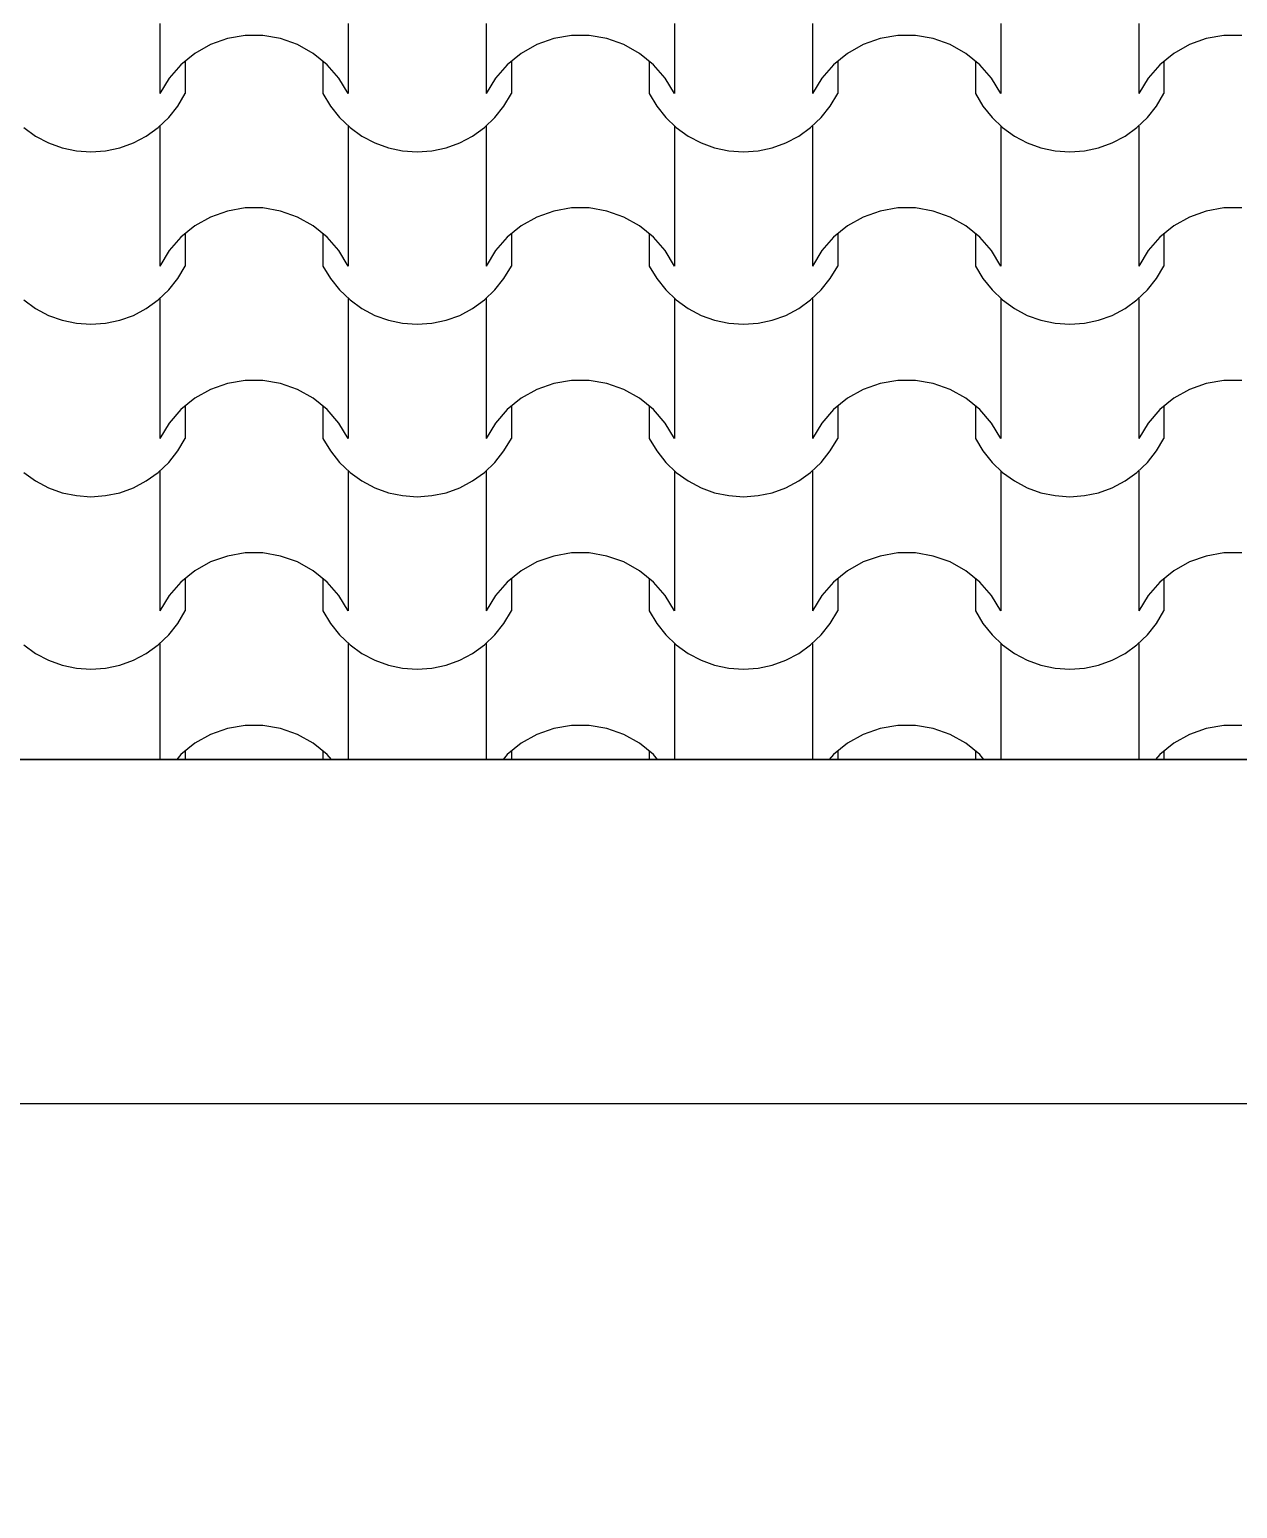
# Model space of a CAD drawing. Header units: millimetres. Extents: x 318905 to 439572, y -5133 to 105868.
# Drawn here: x 396369 to 397422, y 5170 to 6459 of the extents above; entities that cross this region are included whole.
import ezdxf

# ---------------------------------------------------------------- set-up
doc = ezdxf.new("R2010")
doc.units = ezdxf.units.MM
doc.header["$MEASUREMENT"] = 0
for name, color, linetype, lineweight in [('0_Stylo_No__98', 154, 'Continuous', 0), ('2D -  Dessin général_Stylo_No__1', 7, 'Continuous', 5), ('OMBRES_Stylo_No__1', 7, 'Continuous', 5)]:
    doc.layers.add(name, color=color, linetype=linetype, lineweight=lineweight)
doc.layers.add('OMBRES_Stylo_No__82', color=7, linetype='Continuous', lineweight=13, true_color=0xaaaaaa)
doc.styles.add('STYLE_GENERE_3', font='')
doc.styles.get('STYLE_GENERE_3').set_extended_font_data('Arial')
doc.dimstyles.new('STYLE_GENERE__1', dxfattribs={"dimtxt": 200, "dimasz": 142.5, "dimexe": 0.18, "dimexo": 500, "dimgap": 0.09, "dimtad": 0, "dimtih": 1, "dimtoh": 1, "dimlfac": 0.001, "dimzin": 0, "dimdsep": 46, "dimtxsty": 'STYLE_GENERE_3', "dimblk": 'ARROWHEAD_6', "dimblk1": 'ARROWHEAD_6', "dimblk2": 'ARROWHEAD_6', "dimcen": 0.09, "dimclrd": 154, "dimclre": 154, "dimclrt": 154, "dimazin": 0, "dimtfac": 1, "dimtdec": 4, "dimtmove": 0, "dimatfit": 3, "dimfxl": 0, "dimtolj": 1, "dimtzin": 0, "dimarcsym": 0})

# ---------------------------------------------------------------- blocks, each defined once
blk = doc.blocks.new('*X111')
at = {"layer": 'OMBRES_Stylo_No__82', "linetype": 'Continuous'}
for p, q in [((396483, 6464.5), (396483, 6403.5)), ((396647.2, 6464.5), (396647.2, 6403.5)), ((396767.5, 6464.5), (396767.5, 6403.5)), ((396931.7, 6464.5), (396931.7, 6403.5)), ((397052, 6464.5), (397052, 6403.5)), ((397216.2, 6464.5), (397216.2, 6403.5)), ((397336.4, 6464.5), (397336.4, 6403.5)), ((396527.2, 6446.1), (396513.5, 6438.5)), ((396541.9, 6451.3), (396527.2, 6446.1)), ((396557.3, 6454), (396541.9, 6451.3)), ((396565.1, 6454), (396557.3, 6454)), ((396572.9, 6454), (396565.1, 6454)), ((396588.3, 6451.3), (396572.9, 6454)), ((396603.1, 6446.1), (396588.3, 6451.3)), ((396616.7, 6438.5), (396603.1, 6446.1)), ((396811.7, 6446.1), (396798, 6438.5)), ((396826.4, 6451.3), (396811.7, 6446.1)), ((396841.8, 6454), (396826.4, 6451.3)), ((396849.6, 6454), (396841.8, 6454)), ((396857.4, 6454), (396849.6, 6454)), ((396872.8, 6451.3), (396857.4, 6454)), ((396887.5, 6446.1), (396872.8, 6451.3)), ((396901.2, 6438.5), (396887.5, 6446.1)), ((397096.1, 6446.1), (397082.5, 6438.5)), ((397110.9, 6451.3), (397096.1, 6446.1)), ((397126.3, 6454), (397110.9, 6451.3)), ((397134.1, 6454), (397126.3, 6454)), ((397141.9, 6454), (397134.1, 6454)), ((397157.3, 6451.3), (397141.9, 6454)), ((397172, 6446.1), (397157.3, 6451.3)), ((397185.7, 6438.5), (397172, 6446.1)), ((397380.6, 6446.1), (397367, 6438.5)), ((397395.3, 6451.3), (397380.6, 6446.1)), ((397410.7, 6454), (397395.3, 6451.3)), ((397418.6, 6454), (397410.7, 6454)), ((397426.4, 6454), (397418.6, 6454)), ((396513.5, 6438.5), (396501.4, 6428.6)), ((396628.8, 6428.6), (396616.7, 6438.5)), ((396798, 6438.5), (396785.9, 6428.6)), ((396913.3, 6428.6), (396901.2, 6438.5)), ((397082.5, 6438.5), (397070.4, 6428.6)), ((397197.8, 6428.6), (397185.7, 6438.5)), ((397367, 6438.5), (397354.9, 6428.6)), ((396501.4, 6428.6), (396491.1, 6416.8)), ((396505, 6431.5), (396505, 6403.5)), ((396625.2, 6431.5), (396625.2, 6403.5)), ((396639.1, 6416.8), (396628.8, 6428.6)), ((396785.9, 6428.6), (396775.6, 6416.8)), ((396789.5, 6431.5), (396789.5, 6403.5)), ((396909.7, 6431.5), (396909.7, 6403.5)), ((396923.6, 6416.8), (396913.3, 6428.6)), ((397070.4, 6428.6), (397060.1, 6416.8)), ((397074, 6431.5), (397074, 6403.5)), ((397194.2, 6431.5), (397194.2, 6403.5)), ((397208.1, 6416.8), (397197.8, 6428.6)), ((397354.9, 6428.6), (397344.6, 6416.8)), ((397358.4, 6431.5), (397358.4, 6403.5)), ((396491.1, 6416.8), (396483, 6403.5)), ((396647.2, 6403.5), (396639.1, 6416.8)), ((396775.6, 6416.8), (396767.5, 6403.5)), ((396931.7, 6403.5), (396923.6, 6416.8)), ((397060.1, 6416.8), (397052, 6403.5)), ((397216.2, 6403.5), (397208.1, 6416.8)), ((397344.6, 6416.8), (397336.4, 6403.5)), ((396498.6, 6392.5), (396505, 6403.5)), ((396625.2, 6403.5), (396631.7, 6392.5)), ((396783, 6392.5), (396789.5, 6403.5)), ((396909.7, 6403.5), (396916.2, 6392.5)), ((397067.5, 6392.5), (397074, 6403.5)), ((397194.2, 6403.5), (397200.6, 6392.5)), ((397352, 6392.5), (397358.4, 6403.5)), ((396481.5, 6373.8), (396490.7, 6382.6)), ((396490.7, 6382.6), (396498.6, 6392.5)), ((396631.7, 6392.5), (396639.6, 6382.6)), ((396639.6, 6382.6), (396648.8, 6373.8)), ((396766, 6373.8), (396775.2, 6382.6)), ((396775.2, 6382.6), (396783, 6392.5)), ((396916.2, 6392.5), (396924, 6382.6)), ((396924, 6382.6), (396933.2, 6373.8)), ((397050.4, 6373.8), (397059.6, 6382.6)), ((397059.6, 6382.6), (397067.5, 6392.5)), ((397200.6, 6392.5), (397208.5, 6382.6)), ((397208.5, 6382.6), (397217.7, 6373.8)), ((397334.9, 6373.8), (397344.1, 6382.6)), ((397344.1, 6382.6), (397352, 6392.5)), ((396364.3, 6373.8), (396374.6, 6366.4)), ((396471.2, 6366.4), (396481.5, 6373.8)), ((396483, 6375.1), (396483, 6314.1)), ((396647.2, 6375.1), (396647.2, 6314.1)), ((396648.8, 6373.8), (396659.1, 6366.4)), ((396755.7, 6366.4), (396766, 6373.8)), ((396767.5, 6375.1), (396767.5, 6314.1)), ((396931.7, 6375.1), (396931.7, 6314.1)), ((396933.2, 6373.8), (396943.5, 6366.4)), ((397040.1, 6366.4), (397050.4, 6373.8)), ((397052, 6375.1), (397052, 6314.1)), ((397216.2, 6375.1), (397216.2, 6314.1)), ((397217.7, 6373.8), (397228, 6366.4)), ((397324.6, 6366.4), (397334.9, 6373.8)), ((397336.4, 6375.1), (397336.4, 6314.1)), ((396374.6, 6366.4), (396385.8, 6360.5)), ((396385.8, 6360.5), (396397.8, 6356.1)), ((396397.8, 6356.1), (396410.2, 6353.5)), ((396435.6, 6353.5), (396448, 6356.1)), ((396448, 6356.1), (396459.9, 6360.5)), ((396459.9, 6360.5), (396471.2, 6366.4)), ((396659.1, 6366.4), (396670.3, 6360.5)), ((396670.3, 6360.5), (396682.3, 6356.1)), ((396682.3, 6356.1), (396694.7, 6353.5)), ((396720, 6353.5), (396732.5, 6356.1)), ((396732.5, 6356.1), (396744.4, 6360.5)), ((396744.4, 6360.5), (396755.7, 6366.4)), ((396943.5, 6366.4), (396954.8, 6360.5)), ((396954.8, 6360.5), (396966.7, 6356.1)), ((396966.7, 6356.1), (396979.2, 6353.5)), ((397004.5, 6353.5), (397016.9, 6356.1)), ((397016.9, 6356.1), (397028.9, 6360.5)), ((397028.9, 6360.5), (397040.1, 6366.4)), ((397228, 6366.4), (397239.3, 6360.5)), ((397239.3, 6360.5), (397251.2, 6356.1)), ((397251.2, 6356.1), (397263.6, 6353.5)), ((397289, 6353.5), (397301.4, 6356.1)), ((397301.4, 6356.1), (397313.4, 6360.5)), ((397313.4, 6360.5), (397324.6, 6366.4)), ((396410.2, 6353.5), (396422.9, 6352.6)), ((396422.9, 6352.6), (396435.6, 6353.5)), ((396694.7, 6353.5), (396707.4, 6352.6)), ((396707.4, 6352.6), (396720, 6353.5)), ((396979.2, 6353.5), (396991.8, 6352.6)), ((396991.8, 6352.6), (397004.5, 6353.5)), ((397263.6, 6353.5), (397276.3, 6352.6)), ((397276.3, 6352.6), (397289, 6353.5)), ((396483, 6314.1), (396483, 6253.1)), ((396647.2, 6314.1), (396647.2, 6253.1)), ((396767.5, 6314.1), (396767.5, 6253.1)), ((396931.7, 6314.1), (396931.7, 6253.1)), ((397052, 6314.1), (397052, 6253.1)), ((397216.2, 6314.1), (397216.2, 6253.1)), ((397336.4, 6314.1), (397336.4, 6253.1)), ((396527.2, 6295.8), (396513.5, 6288.1)), ((396541.9, 6301), (396527.2, 6295.8)), ((396557.3, 6303.7), (396541.9, 6301)), ((396565.1, 6303.7), (396557.3, 6303.7)), ((396572.9, 6303.7), (396565.1, 6303.7)), ((396588.3, 6301), (396572.9, 6303.7)), ((396603.1, 6295.8), (396588.3, 6301)), ((396616.7, 6288.1), (396603.1, 6295.8)), ((396811.7, 6295.8), (396798, 6288.1)), ((396826.4, 6301), (396811.7, 6295.8)), ((396841.8, 6303.7), (396826.4, 6301)), ((396849.6, 6303.7), (396841.8, 6303.7)), ((396857.4, 6303.7), (396849.6, 6303.7)), ((396872.8, 6301), (396857.4, 6303.7)), ((396887.5, 6295.8), (396872.8, 6301)), ((396901.2, 6288.1), (396887.5, 6295.8)), ((397096.1, 6295.8), (397082.5, 6288.1)), ((397110.9, 6301), (397096.1, 6295.8)), ((397126.3, 6303.7), (397110.9, 6301)), ((397134.1, 6303.7), (397126.3, 6303.7)), ((397141.9, 6303.7), (397134.1, 6303.7)), ((397157.3, 6301), (397141.9, 6303.7)), ((397172, 6295.8), (397157.3, 6301)), ((397185.7, 6288.1), (397172, 6295.8)), ((397380.6, 6295.8), (397367, 6288.1)), ((397395.3, 6301), (397380.6, 6295.8)), ((397410.7, 6303.7), (397395.3, 6301)), ((397418.6, 6303.7), (397410.7, 6303.7)), ((397426.4, 6303.7), (397418.6, 6303.7)), ((396513.5, 6288.1), (396501.4, 6278.3)), ((396505, 6281.2), (396505, 6253.1)), ((396628.8, 6278.3), (396616.7, 6288.1)), ((396625.2, 6281.2), (396625.2, 6253.1)), ((396798, 6288.1), (396785.9, 6278.3)), ((396789.5, 6281.2), (396789.5, 6253.1)), ((396913.3, 6278.3), (396901.2, 6288.1)), ((396909.7, 6281.2), (396909.7, 6253.1)), ((397082.5, 6288.1), (397070.4, 6278.3)), ((397074, 6281.2), (397074, 6253.1)), ((397197.8, 6278.3), (397185.7, 6288.1)), ((397194.2, 6281.2), (397194.2, 6253.1)), ((397367, 6288.1), (397354.9, 6278.3)), ((397358.4, 6281.2), (397358.4, 6253.1)), ((396491.1, 6266.5), (396483, 6253.1)), ((396501.4, 6278.3), (396491.1, 6266.5)), ((396639.1, 6266.5), (396628.8, 6278.3)), ((396647.2, 6253.1), (396639.1, 6266.5)), ((396775.6, 6266.5), (396767.5, 6253.1)), ((396785.9, 6278.3), (396775.6, 6266.5)), ((396923.6, 6266.5), (396913.3, 6278.3)), ((396931.7, 6253.1), (396923.6, 6266.5)), ((397060.1, 6266.5), (397052, 6253.1)), ((397070.4, 6278.3), (397060.1, 6266.5)), ((397208.1, 6266.5), (397197.8, 6278.3)), ((397216.2, 6253.1), (397208.1, 6266.5)), ((397344.6, 6266.5), (397336.4, 6253.1)), ((397354.9, 6278.3), (397344.6, 6266.5)), ((396498.6, 6242.2), (396505, 6253.1)), ((396625.2, 6253.1), (396631.7, 6242.2)), ((396783, 6242.2), (396789.5, 6253.1)), ((396909.7, 6253.1), (396916.2, 6242.2)), ((397067.5, 6242.2), (397074, 6253.1)), ((397194.2, 6253.1), (397200.6, 6242.2)), ((397352, 6242.2), (397358.4, 6253.1)), ((396490.7, 6232.2), (396498.6, 6242.2)), ((396631.7, 6242.2), (396639.6, 6232.2)), ((396775.2, 6232.2), (396783, 6242.2)), ((396916.2, 6242.2), (396924, 6232.2)), ((397059.6, 6232.2), (397067.5, 6242.2)), ((397200.6, 6242.2), (397208.5, 6232.2)), ((397344.1, 6232.2), (397352, 6242.2)), ((396481.5, 6223.5), (396490.7, 6232.2)), ((396639.6, 6232.2), (396648.8, 6223.5)), ((396766, 6223.5), (396775.2, 6232.2)), ((396924, 6232.2), (396933.2, 6223.5)), ((397050.4, 6223.5), (397059.6, 6232.2)), ((397208.5, 6232.2), (397217.7, 6223.5)), ((397334.9, 6223.5), (397344.1, 6232.2)), ((396364.3, 6223.5), (396374.6, 6216)), ((396374.6, 6216), (396385.8, 6210.1)), ((396459.9, 6210.1), (396471.2, 6216)), ((396471.2, 6216), (396481.5, 6223.5)), ((396483, 6224.7), (396483, 6163.8)), ((396647.2, 6224.7), (396647.2, 6163.8)), ((396648.8, 6223.5), (396659.1, 6216)), ((396659.1, 6216), (396670.3, 6210.1)), ((396744.4, 6210.1), (396755.7, 6216)), ((396755.7, 6216), (396766, 6223.5)), ((396767.5, 6224.7), (396767.5, 6163.8)), ((396931.7, 6224.7), (396931.7, 6163.8)), ((396933.2, 6223.5), (396943.5, 6216)), ((396943.5, 6216), (396954.8, 6210.1)), ((397028.9, 6210.1), (397040.1, 6216)), ((397040.1, 6216), (397050.4, 6223.5)), ((397052, 6224.7), (397052, 6163.8)), ((397216.2, 6224.7), (397216.2, 6163.8)), ((397217.7, 6223.5), (397228, 6216)), ((397228, 6216), (397239.3, 6210.1)), ((397313.4, 6210.1), (397324.6, 6216)), ((397324.6, 6216), (397334.9, 6223.5)), ((397336.4, 6224.7), (397336.4, 6163.8)), ((396385.8, 6210.1), (396397.8, 6205.8)), ((396397.8, 6205.8), (396410.2, 6203.2)), ((396410.2, 6203.2), (396422.9, 6202.3)), ((396422.9, 6202.3), (396435.6, 6203.2)), ((396435.6, 6203.2), (396448, 6205.8)), ((396448, 6205.8), (396459.9, 6210.1)), ((396670.3, 6210.1), (396682.3, 6205.8)), ((396682.3, 6205.8), (396694.7, 6203.2)), ((396694.7, 6203.2), (396707.4, 6202.3)), ((396707.4, 6202.3), (396720, 6203.2)), ((396720, 6203.2), (396732.5, 6205.8)), ((396732.5, 6205.8), (396744.4, 6210.1)), ((396954.8, 6210.1), (396966.7, 6205.8)), ((396966.7, 6205.8), (396979.2, 6203.2)), ((396979.2, 6203.2), (396991.8, 6202.3)), ((396991.8, 6202.3), (397004.5, 6203.2)), ((397004.5, 6203.2), (397016.9, 6205.8)), ((397016.9, 6205.8), (397028.9, 6210.1)), ((397239.3, 6210.1), (397251.2, 6205.8)), ((397251.2, 6205.8), (397263.6, 6203.2)), ((397263.6, 6203.2), (397276.3, 6202.3)), ((397276.3, 6202.3), (397289, 6203.2)), ((397289, 6203.2), (397301.4, 6205.8)), ((397301.4, 6205.8), (397313.4, 6210.1)), ((396483, 6163.8), (396483, 6102.8)), ((396647.2, 6163.8), (396647.2, 6102.8)), ((396767.5, 6163.8), (396767.5, 6102.8)), ((396931.7, 6163.8), (396931.7, 6102.8)), ((397052, 6163.8), (397052, 6102.8)), ((397216.2, 6163.8), (397216.2, 6102.8)), ((397336.4, 6163.8), (397336.4, 6102.8)), ((396541.9, 6150.7), (396527.2, 6145.4)), ((396557.3, 6153.3), (396541.9, 6150.7)), ((396565.1, 6153.3), (396557.3, 6153.3)), ((396572.9, 6153.3), (396565.1, 6153.3)), ((396588.3, 6150.7), (396572.9, 6153.3)), ((396603.1, 6145.4), (396588.3, 6150.7)), ((396826.4, 6150.7), (396811.7, 6145.4)), ((396841.8, 6153.3), (396826.4, 6150.7)), ((396849.6, 6153.3), (396841.8, 6153.3)), ((396857.4, 6153.3), (396849.6, 6153.3)), ((396872.8, 6150.7), (396857.4, 6153.3)), ((396887.5, 6145.4), (396872.8, 6150.7)), ((397110.9, 6150.7), (397096.1, 6145.4)), ((397126.3, 6153.3), (397110.9, 6150.7)), ((397134.1, 6153.3), (397126.3, 6153.3)), ((397141.9, 6153.3), (397134.1, 6153.3)), ((397157.3, 6150.7), (397141.9, 6153.3)), ((397172, 6145.4), (397157.3, 6150.7)), ((397395.3, 6150.7), (397380.6, 6145.4)), ((397410.7, 6153.3), (397395.3, 6150.7)), ((397418.6, 6153.3), (397410.7, 6153.3)), ((397426.4, 6153.3), (397418.6, 6153.3)), ((396513.5, 6137.8), (396501.4, 6127.9)), ((396527.2, 6145.4), (396513.5, 6137.8)), ((396616.7, 6137.8), (396603.1, 6145.4)), ((396628.8, 6127.9), (396616.7, 6137.8)), ((396798, 6137.8), (396785.9, 6127.9)), ((396811.7, 6145.4), (396798, 6137.8)), ((396901.2, 6137.8), (396887.5, 6145.4)), ((396913.3, 6127.9), (396901.2, 6137.8)), ((397082.5, 6137.8), (397070.4, 6127.9)), ((397096.1, 6145.4), (397082.5, 6137.8)), ((397185.7, 6137.8), (397172, 6145.4)), ((397197.8, 6127.9), (397185.7, 6137.8)), ((397367, 6137.8), (397354.9, 6127.9)), ((397380.6, 6145.4), (397367, 6137.8)), ((396501.4, 6127.9), (396491.1, 6116.2)), ((396505, 6130.8), (396505, 6102.8)), ((396625.2, 6130.8), (396625.2, 6102.8)), ((396639.1, 6116.2), (396628.8, 6127.9)), ((396785.9, 6127.9), (396775.6, 6116.2)), ((396789.5, 6130.8), (396789.5, 6102.8)), ((396909.7, 6130.8), (396909.7, 6102.8)), ((396923.6, 6116.2), (396913.3, 6127.9)), ((397070.4, 6127.9), (397060.1, 6116.2)), ((397074, 6130.8), (397074, 6102.8)), ((397194.2, 6130.8), (397194.2, 6102.8)), ((397208.1, 6116.2), (397197.8, 6127.9)), ((397354.9, 6127.9), (397344.6, 6116.2)), ((397358.4, 6130.8), (397358.4, 6102.8)), ((396491.1, 6116.2), (396483, 6102.8)), ((396647.2, 6102.8), (396639.1, 6116.2)), ((396775.6, 6116.2), (396767.5, 6102.8)), ((396931.7, 6102.8), (396923.6, 6116.2)), ((397060.1, 6116.2), (397052, 6102.8)), ((397216.2, 6102.8), (397208.1, 6116.2)), ((397344.6, 6116.2), (397336.4, 6102.8)), ((396498.6, 6091.9), (396505, 6102.8)), ((396625.2, 6102.8), (396631.7, 6091.9)), ((396783, 6091.9), (396789.5, 6102.8)), ((396909.7, 6102.8), (396916.2, 6091.9)), ((397067.5, 6091.9), (397074, 6102.8)), ((397194.2, 6102.8), (397200.6, 6091.9)), ((397352, 6091.9), (397358.4, 6102.8)), ((396490.7, 6081.9), (396498.6, 6091.9)), ((396631.7, 6091.9), (396639.6, 6081.9)), ((396775.2, 6081.9), (396783, 6091.9)), ((396916.2, 6091.9), (396924, 6081.9)), ((397059.6, 6081.9), (397067.5, 6091.9)), ((397200.6, 6091.9), (397208.5, 6081.9)), ((397344.1, 6081.9), (397352, 6091.9)), ((396364.3, 6073.1), (396374.6, 6065.7)), ((396471.2, 6065.7), (396481.5, 6073.1)), ((396481.5, 6073.1), (396490.7, 6081.9)), ((396483, 6074.4), (396483, 6013.4)), ((396639.6, 6081.9), (396648.8, 6073.1)), ((396647.2, 6074.4), (396647.2, 6013.4)), ((396648.8, 6073.1), (396659.1, 6065.7)), ((396755.7, 6065.7), (396766, 6073.1)), ((396766, 6073.1), (396775.2, 6081.9)), ((396767.5, 6074.4), (396767.5, 6013.4)), ((396924, 6081.9), (396933.2, 6073.1)), ((396931.7, 6074.4), (396931.7, 6013.4)), ((396933.2, 6073.1), (396943.5, 6065.7)), ((397040.1, 6065.7), (397050.4, 6073.1)), ((397050.4, 6073.1), (397059.6, 6081.9)), ((397052, 6074.4), (397052, 6013.4)), ((397208.5, 6081.9), (397217.7, 6073.1)), ((397216.2, 6074.4), (397216.2, 6013.4)), ((397217.7, 6073.1), (397228, 6065.7)), ((397324.6, 6065.7), (397334.9, 6073.1)), ((397334.9, 6073.1), (397344.1, 6081.9)), ((397336.4, 6074.4), (397336.4, 6013.4)), ((396374.6, 6065.7), (396385.8, 6059.8)), ((396385.8, 6059.8), (396397.8, 6055.5)), ((396448, 6055.5), (396459.9, 6059.8)), ((396459.9, 6059.8), (396471.2, 6065.7)), ((396659.1, 6065.7), (396670.3, 6059.8)), ((396670.3, 6059.8), (396682.3, 6055.5)), ((396732.5, 6055.5), (396744.4, 6059.8)), ((396744.4, 6059.8), (396755.7, 6065.7)), ((396943.5, 6065.7), (396954.8, 6059.8)), ((396954.8, 6059.8), (396966.7, 6055.5)), ((397016.9, 6055.5), (397028.9, 6059.8)), ((397028.9, 6059.8), (397040.1, 6065.7)), ((397228, 6065.7), (397239.3, 6059.8)), ((397239.3, 6059.8), (397251.2, 6055.5)), ((397301.4, 6055.5), (397313.4, 6059.8)), ((397313.4, 6059.8), (397324.6, 6065.7)), ((396397.8, 6055.5), (396410.2, 6052.9)), ((396410.2, 6052.9), (396422.9, 6052)), ((396422.9, 6052), (396435.6, 6052.9)), ((396435.6, 6052.9), (396448, 6055.5)), ((396682.3, 6055.5), (396694.7, 6052.9)), ((396694.7, 6052.9), (396707.4, 6052)), ((396707.4, 6052), (396720, 6052.9)), ((396720, 6052.9), (396732.5, 6055.5)), ((396966.7, 6055.5), (396979.2, 6052.9)), ((396979.2, 6052.9), (396991.8, 6052)), ((396991.8, 6052), (397004.5, 6052.9)), ((397004.5, 6052.9), (397016.9, 6055.5)), ((397251.2, 6055.5), (397263.6, 6052.9)), ((397263.6, 6052.9), (397276.3, 6052)), ((397276.3, 6052), (397289, 6052.9)), ((397289, 6052.9), (397301.4, 6055.5)), ((396483, 6013.4), (396483, 5952.5)), ((396647.2, 6013.4), (396647.2, 5952.5)), ((396767.5, 6013.4), (396767.5, 5952.5)), ((396931.7, 6013.4), (396931.7, 5952.5)), ((397052, 6013.4), (397052, 5952.5)), ((397216.2, 6013.4), (397216.2, 5952.5)), ((397336.4, 6013.4), (397336.4, 5952.5)), ((396527.2, 5995.1), (396513.5, 5987.4)), ((396541.9, 6000.3), (396527.2, 5995.1)), ((396557.3, 6003), (396541.9, 6000.3)), ((396565.1, 6003), (396557.3, 6003)), ((396572.9, 6003), (396565.1, 6003)), ((396588.3, 6000.3), (396572.9, 6003)), ((396603.1, 5995.1), (396588.3, 6000.3)), ((396616.7, 5987.4), (396603.1, 5995.1)), ((396811.7, 5995.1), (396798, 5987.4)), ((396826.4, 6000.3), (396811.7, 5995.1)), ((396841.8, 6003), (396826.4, 6000.3)), ((396849.6, 6003), (396841.8, 6003)), ((396857.4, 6003), (396849.6, 6003)), ((396872.8, 6000.3), (396857.4, 6003)), ((396887.5, 5995.1), (396872.8, 6000.3)), ((396901.2, 5987.4), (396887.5, 5995.1)), ((397096.1, 5995.1), (397082.5, 5987.4)), ((397110.9, 6000.3), (397096.1, 5995.1)), ((397126.3, 6003), (397110.9, 6000.3)), ((397134.1, 6003), (397126.3, 6003)), ((397141.9, 6003), (397134.1, 6003)), ((397157.3, 6000.3), (397141.9, 6003)), ((397172, 5995.1), (397157.3, 6000.3)), ((397185.7, 5987.4), (397172, 5995.1)), ((397380.6, 5995.1), (397367, 5987.4)), ((397395.3, 6000.3), (397380.6, 5995.1)), ((397410.7, 6003), (397395.3, 6000.3)), ((397418.6, 6003), (397410.7, 6003)), ((397426.4, 6003), (397418.6, 6003)), ((396513.5, 5987.4), (396501.4, 5977.6)), ((396628.8, 5977.6), (396616.7, 5987.4)), ((396798, 5987.4), (396785.9, 5977.6)), ((396913.3, 5977.6), (396901.2, 5987.4)), ((397082.5, 5987.4), (397070.4, 5977.6)), ((397197.8, 5977.6), (397185.7, 5987.4)), ((397367, 5987.4), (397354.9, 5977.6)), ((396501.4, 5977.6), (396491.1, 5965.8)), ((396505, 5980.5), (396505, 5952.5)), ((396625.2, 5980.5), (396625.2, 5952.5)), ((396639.1, 5965.8), (396628.8, 5977.6)), ((396785.9, 5977.6), (396775.6, 5965.8)), ((396789.5, 5980.5), (396789.5, 5952.5)), ((396909.7, 5980.5), (396909.7, 5952.5)), ((396923.6, 5965.8), (396913.3, 5977.6)), ((397070.4, 5977.6), (397060.1, 5965.8)), ((397074, 5980.5), (397074, 5952.5)), ((397194.2, 5980.5), (397194.2, 5952.5)), ((397208.1, 5965.8), (397197.8, 5977.6)), ((397354.9, 5977.6), (397344.6, 5965.8)), ((397358.4, 5980.5), (397358.4, 5952.5)), ((396491.1, 5965.8), (396483, 5952.5)), ((396647.2, 5952.5), (396639.1, 5965.8)), ((396775.6, 5965.8), (396767.5, 5952.5)), ((396931.7, 5952.5), (396923.6, 5965.8)), ((397060.1, 5965.8), (397052, 5952.5)), ((397216.2, 5952.5), (397208.1, 5965.8)), ((397344.6, 5965.8), (397336.4, 5952.5)), ((396498.6, 5941.5), (396505, 5952.5)), ((396625.2, 5952.5), (396631.7, 5941.5)), ((396783, 5941.5), (396789.5, 5952.5)), ((396909.7, 5952.5), (396916.2, 5941.5)), ((397067.5, 5941.5), (397074, 5952.5)), ((397194.2, 5952.5), (397200.6, 5941.5)), ((397352, 5941.5), (397358.4, 5952.5)), ((396481.5, 5922.8), (396490.7, 5931.6)), ((396490.7, 5931.6), (396498.6, 5941.5)), ((396631.7, 5941.5), (396639.6, 5931.6)), ((396639.6, 5931.6), (396648.8, 5922.8)), ((396766, 5922.8), (396775.2, 5931.6)), ((396775.2, 5931.6), (396783, 5941.5)), ((396916.2, 5941.5), (396924, 5931.6)), ((396924, 5931.6), (396933.2, 5922.8)), ((397050.4, 5922.8), (397059.6, 5931.6)), ((397059.6, 5931.6), (397067.5, 5941.5)), ((397200.6, 5941.5), (397208.5, 5931.6)), ((397208.5, 5931.6), (397217.7, 5922.8)), ((397334.9, 5922.8), (397344.1, 5931.6)), ((397344.1, 5931.6), (397352, 5941.5)), ((396364.3, 5922.8), (396374.6, 5915.4)), ((396471.2, 5915.4), (396481.5, 5922.8)), ((396483, 5924.1), (396483, 5863.1)), ((396647.2, 5924.1), (396647.2, 5863.1)), ((396648.8, 5922.8), (396659.1, 5915.4)), ((396755.7, 5915.4), (396766, 5922.8)), ((396767.5, 5924.1), (396767.5, 5863.1)), ((396931.7, 5924.1), (396931.7, 5863.1)), ((396933.2, 5922.8), (396943.5, 5915.4)), ((397040.1, 5915.4), (397050.4, 5922.8)), ((397052, 5924.1), (397052, 5863.1)), ((397216.2, 5924.1), (397216.2, 5863.1)), ((397217.7, 5922.8), (397228, 5915.4)), ((397324.6, 5915.4), (397334.9, 5922.8)), ((397336.4, 5924.1), (397336.4, 5863.1)), ((396374.6, 5915.4), (396385.8, 5909.5)), ((396385.8, 5909.5), (396397.8, 5905.1)), ((396397.8, 5905.1), (396410.2, 5902.5)), ((396435.6, 5902.5), (396448, 5905.1)), ((396448, 5905.1), (396459.9, 5909.5)), ((396459.9, 5909.5), (396471.2, 5915.4)), ((396659.1, 5915.4), (396670.3, 5909.5)), ((396670.3, 5909.5), (396682.3, 5905.1)), ((396682.3, 5905.1), (396694.7, 5902.5)), ((396720, 5902.5), (396732.5, 5905.1)), ((396732.5, 5905.1), (396744.4, 5909.5)), ((396744.4, 5909.5), (396755.7, 5915.4)), ((396943.5, 5915.4), (396954.8, 5909.5)), ((396954.8, 5909.5), (396966.7, 5905.1)), ((396966.7, 5905.1), (396979.2, 5902.5)), ((397004.5, 5902.5), (397016.9, 5905.1)), ((397016.9, 5905.1), (397028.9, 5909.5)), ((397028.9, 5909.5), (397040.1, 5915.4)), ((397228, 5915.4), (397239.3, 5909.5)), ((397239.3, 5909.5), (397251.2, 5905.1)), ((397251.2, 5905.1), (397263.6, 5902.5)), ((397289, 5902.5), (397301.4, 5905.1)), ((397301.4, 5905.1), (397313.4, 5909.5)), ((397313.4, 5909.5), (397324.6, 5915.4)), ((396410.2, 5902.5), (396422.9, 5901.6)), ((396422.9, 5901.6), (396435.6, 5902.5)), ((396694.7, 5902.5), (396707.4, 5901.6)), ((396707.4, 5901.6), (396720, 5902.5)), ((396979.2, 5902.5), (396991.8, 5901.6)), ((396991.8, 5901.6), (397004.5, 5902.5)), ((397263.6, 5902.5), (397276.3, 5901.6)), ((397276.3, 5901.6), (397289, 5902.5)), ((396483, 5863.1), (396483, 5823)), ((396647.2, 5863.1), (396647.2, 5823)), ((396767.5, 5863.1), (396767.5, 5823)), ((396931.7, 5863.1), (396931.7, 5823)), ((397052, 5863.1), (397052, 5823)), ((397216.2, 5863.1), (397216.2, 5823)), ((397336.4, 5863.1), (397336.4, 5823)), ((396527.2, 5844.8), (396513.5, 5837.1)), ((396541.9, 5850), (396527.2, 5844.8)), ((396557.3, 5852.6), (396541.9, 5850)), ((396565.1, 5852.6), (396557.3, 5852.6)), ((396572.9, 5852.6), (396565.1, 5852.6)), ((396588.3, 5850), (396572.9, 5852.6)), ((396603.1, 5844.8), (396588.3, 5850)), ((396616.7, 5837.1), (396603.1, 5844.8)), ((396811.7, 5844.8), (396798, 5837.1)), ((396826.4, 5850), (396811.7, 5844.8)), ((396841.8, 5852.6), (396826.4, 5850)), ((396849.6, 5852.6), (396841.8, 5852.6)), ((396857.4, 5852.6), (396849.6, 5852.6)), ((396872.8, 5850), (396857.4, 5852.6)), ((396887.5, 5844.8), (396872.8, 5850)), ((396901.2, 5837.1), (396887.5, 5844.8)), ((397096.1, 5844.8), (397082.5, 5837.1)), ((397110.9, 5850), (397096.1, 5844.8)), ((397126.3, 5852.6), (397110.9, 5850)), ((397134.1, 5852.6), (397126.3, 5852.6)), ((397141.9, 5852.6), (397134.1, 5852.6)), ((397157.3, 5850), (397141.9, 5852.6)), ((397172, 5844.8), (397157.3, 5850)), ((397185.7, 5837.1), (397172, 5844.8)), ((397380.6, 5844.8), (397367, 5837.1)), ((397395.3, 5850), (397380.6, 5844.8)), ((397410.7, 5852.6), (397395.3, 5850)), ((397418.6, 5852.6), (397410.7, 5852.6)), ((397426.4, 5852.6), (397418.6, 5852.6)), ((396501.4, 5827.3), (396497.7, 5823)), ((396513.5, 5837.1), (396501.4, 5827.3)), ((396505, 5830.2), (396505, 5823)), ((396628.8, 5827.3), (396616.7, 5837.1)), ((396625.2, 5830.2), (396625.2, 5823)), ((396632.6, 5823), (396628.8, 5827.3)), ((396785.9, 5827.3), (396782.2, 5823)), ((396798, 5837.1), (396785.9, 5827.3)), ((396789.5, 5830.2), (396789.5, 5823)), ((396913.3, 5827.3), (396901.2, 5837.1)), ((396909.7, 5830.2), (396909.7, 5823)), ((396917, 5823), (396913.3, 5827.3)), ((397070.4, 5827.3), (397066.6, 5823)), ((397082.5, 5837.1), (397070.4, 5827.3)), ((397074, 5830.2), (397074, 5823)), ((397197.8, 5827.3), (397185.7, 5837.1)), ((397194.2, 5830.2), (397194.2, 5823)), ((397201.5, 5823), (397197.8, 5827.3)), ((397354.9, 5827.3), (397351.1, 5823)), ((397367, 5837.1), (397354.9, 5827.3)), ((397358.4, 5830.2), (397358.4, 5823))]:
    blk.add_line(p, q, dxfattribs=at)
blk = doc.blocks.new('Hachure_28', base_point=(0, 4000))
at = {"layer": 'OMBRES_Stylo_No__1', "linetype": 'Continuous'}
blk.add_line((399582.6, 5823), (391104.5, 5823), dxfattribs=at)
at = {"layer": 'OMBRES_Stylo_No__82', "linetype": 'Continuous'}
blk.add_blockref('*X111', (0, 0), dxfattribs=at)
blk = doc.blocks.new('*D131')
at = {"layer": '0_Stylo_No__98', "linetype": 'Continuous'}
for p, q in [((408082.7, 7634.5), (408082.7, 7747)), ((408157.7, 7559.5), (408007.7, 7709.5)), ((408223.3, 7634.5), (407582.7, 7634.5)), ((408082.7, 3678.3), (408082.7, 7634.5)), ((408082.7, -552.4), (408082.7, 3403.7)), ((408007.7, -477.4), (408157.7, -627.4)), ((408582.7, -552.4), (407942.1, -552.4)), ((408082.7, -664.9), (408082.7, -552.4))]:
    blk.add_line(p, q, dxfattribs=at)
at = {"layer": '0_Stylo_No__98', "insert": (407815.8, 3441), "char_height": 200, "attachment_point": 7, "style": 'STYLE_GENERE_3'}
blk.add_mtext('\\A1;{\\pql;\\fArial|b0|i0|c0|p34;8,19}', dxfattribs=at)
blk = doc.blocks.new('ARROWHEAD_6')
at = {"color": 0, "linetype": 'Continuous', "lineweight": 0}
for p, q in [((-0.5, -0.5), (0.5, 0.5)), ((0, 0), (-1, 0))]:
    blk.add_line(p, q, dxfattribs=at)

msp = doc.modelspace()

# ---------------------------------------------------------------- linework, layer by layer
at = {"layer": '2D -  Dessin général_Stylo_No__1', "linetype": 'Continuous'}
for p, q in [((391104.519, 5822.959), (406899.616, 5823.012)), ((391104.519, 5522.959), (406899.616, 5523.012))]:
    msp.add_line(p, q, dxfattribs=at)

# ---------------------------------------------------------------- block references
at = {"layer": 'OMBRES_Stylo_No__82', "linetype": 'Continuous'}
msp.add_blockref('Hachure_28', (0, 4000), dxfattribs=at)

# ---------------------------------------------------------------- dimensions: what is measured, and where the dimension line sits
at = {"color": 154, "linetype": 'Continuous', "lineweight": 0}
dim = msp.add_linear_dim(base=(408082.725, 7634.463), p1=(408761.305, -552.434), p2=(391104.519, 7634.463), angle=90, dimstyle='STYLE_GENERE__1', dxfattribs=at)
dim.commit()
dim.dimension.update_dxf_attribs({"geometry": '*D131', "text_midpoint": (408110.923, 3541.014), "dimtype": 160})

doc.saveas('drawing.dxf')
